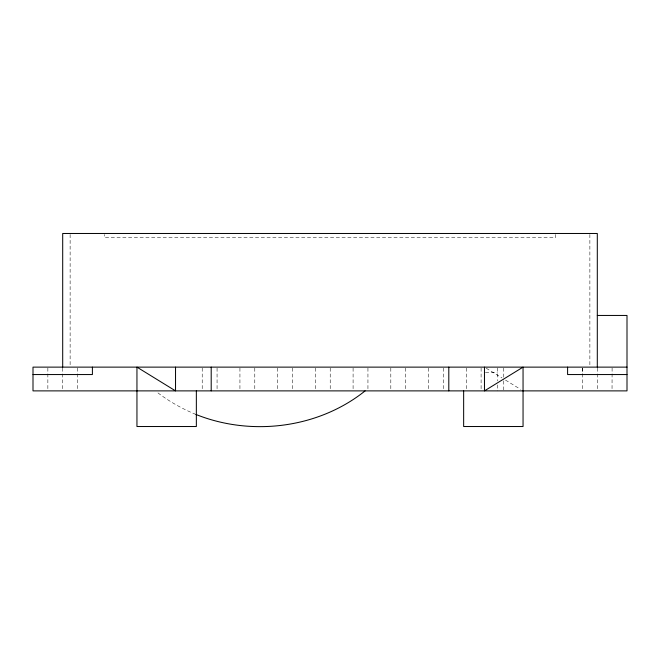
<?xml version="1.0" encoding="UTF-8"?>
<svg xmlns="http://www.w3.org/2000/svg" width="660" height="660" viewBox="0 0 660 660"><rect width="100%" height="100%" fill="white"/><g stroke="black" fill="none" stroke-linecap="round" stroke-linejoin="round"><path stroke-width="0.49" stroke-dasharray="3.3 2.47" d="M485.455 372.504L497.327 372.504M195.863 414.422C181.937 408.705 168.712 401.23 156.799 392.007M486.222 368.206L502.004 377.924M505.51 380.086L520.418 389.268M612.101 368.049L612.034 390.885M597.3 368.115L597.3 389.895M589.875 234.506L589.875 367.125M582.565 368.115L582.565 390.885M582.499 368.049L582.499 374.55M555.72 234.49L555.72 237.534L104.28 237.534L104.28 234.49M503.761 368.115L503.761 379.995M503.761 380.985L503.761 389.895M497.327 368.024L497.327 380.985M497.327 384.945L497.327 390.885M481.099 368.115L481.099 390.885M466.249 368.115L466.249 390.885M443.38 368.115L443.38 390.885M428.53 368.115L428.53 390.885M405.661 368.115L405.661 390.885M390.811 368.115L390.811 390.885M367.942 368.115L367.942 390.885M353.092 368.115L353.092 390.885M330.223 368.115L330.223 390.885M315.373 368.115L315.373 390.885M292.504 368.115L292.504 390.885M277.654 368.115L277.654 390.885M254.785 368.115L254.785 390.885M239.935 368.115L239.935 390.885M217.066 368.115L217.066 390.885M202.216 368.115L202.216 390.885M77.542 368.049L77.542 389.895M70.125 234.506L70.125 367.125M62.7 368.115L62.7 390.885M47.858 368.049L47.858 390.885"/><path stroke-width="0.99" d="M365.12 390.885C318.285 428.373 251.188 436.664 195.863 414.422M597.3 315.447L627 315.447L627 390.885L33 390.885L33 367.125L627 367.125M33 374.55L92.4 374.55L92.4 367.125M627 374.55L567.6 374.55L567.6 367.125M597.3 367.125L597.3 233.475L62.7 233.475L62.7 367.125M484.465 367.125L484.465 390.885L523.05 367.125L523.05 426.525L463.65 426.525L463.65 390.885M448.8 367.125L448.8 390.885M211.2 367.125L211.2 390.885M196.35 390.885L196.35 426.525L136.95 426.525L136.95 367.125L175.535 390.885L175.535 367.125"/></g></svg>
